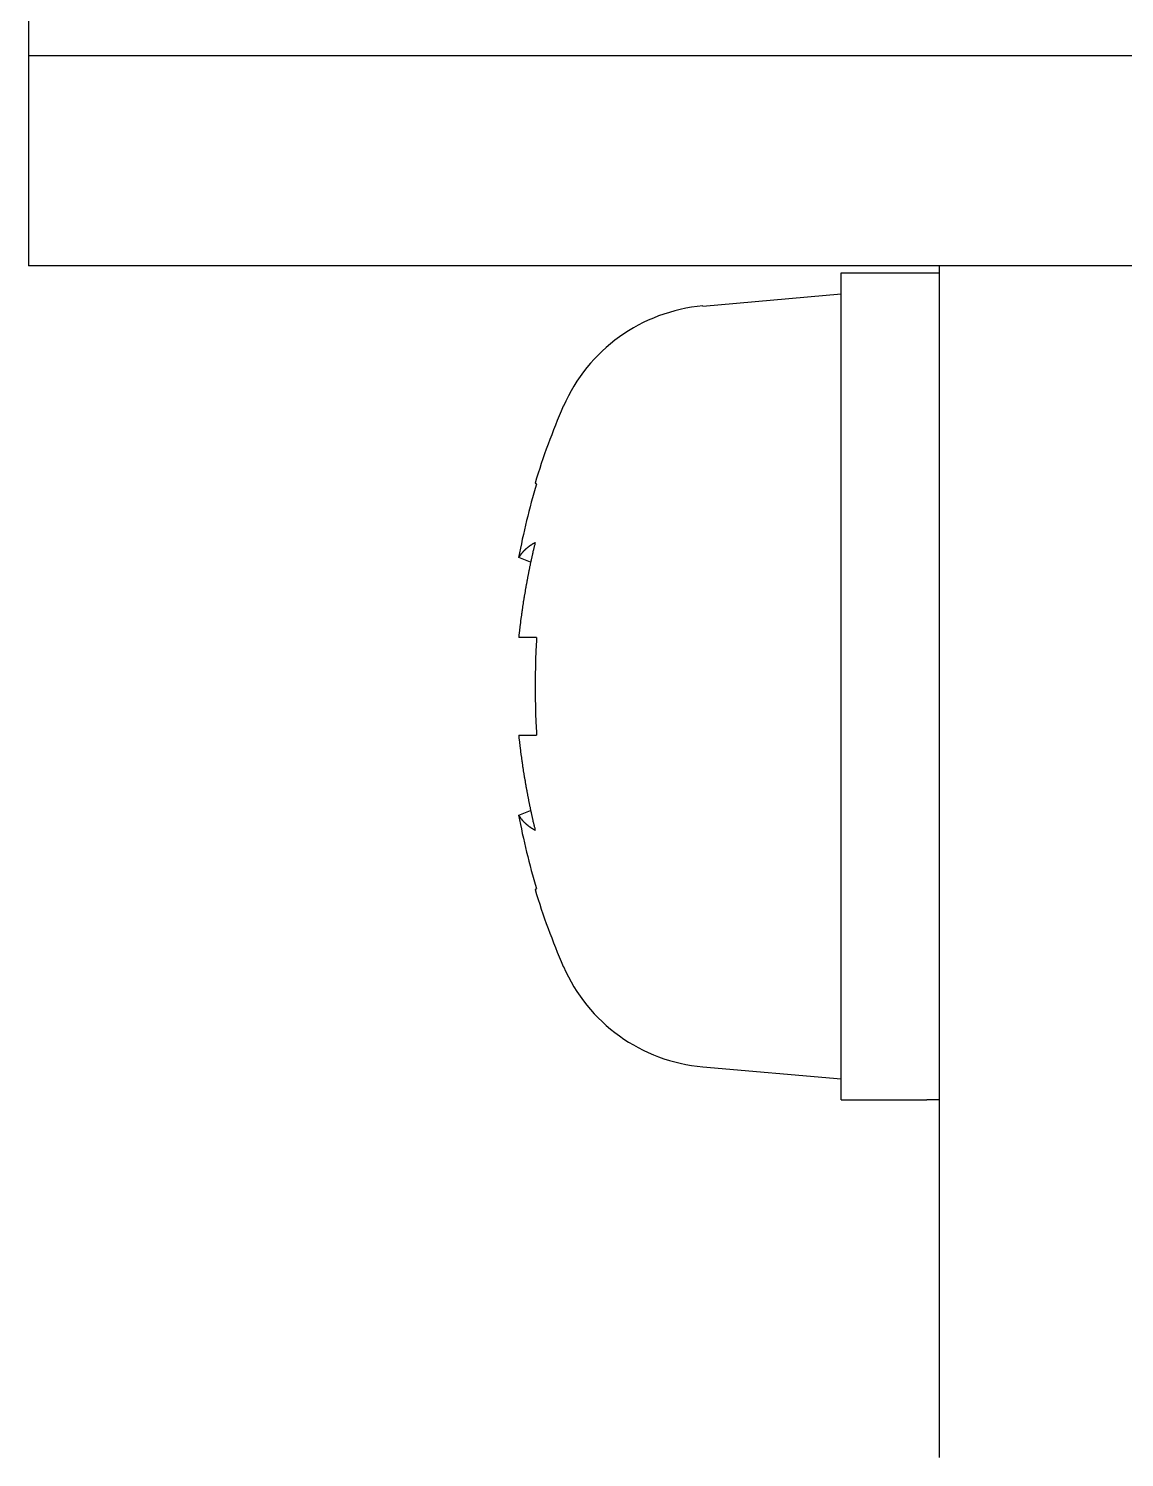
# Model space of a CAD drawing. Extents: x 8 to 293, y -214 to 82.
# Drawn here: x 64.48 to 72.3, y -82.02 to -71.83 of the extents above; entities that cross this region are included whole.
import ezdxf

# ---------------------------------------------------------------- set-up
doc = ezdxf.new("R2010")
doc.units = 0
doc.layers.get('0').update_dxf_attribs({"linetype": 'CONTINUOUS'})

msp = doc.modelspace()

# ---------------------------------------------------------------- linework, layer by layer
at = {"color": 7, "linetype": 'CONTINUOUS'}
for p, q in [((64.476, -59.019), (64.476, -72.019)), ((64.476, -72.019), (64.476, -73.519)), ((64.476, -72.019), (96.476, -72.019)), ((65.476, -73.519), (64.476, -73.519)), ((70.976, -73.519), (65.476, -73.519)), ((70.276, -73.569), (70.976, -73.569)), ((70.276, -79.469), (70.276, -73.569)), ((72.476, -73.519), (70.976, -73.519)), ((70.976, -74.519), (70.976, -73.519)), ((69.288, -73.806), (70.276, -73.719)), ((70.976, -82.019), (70.976, -74.519)), ((68.102, -75.077), (68.091, -75.069)), ((68.059, -75.634), (67.974, -75.601)), ((68.102, -76.17), (67.974, -76.17)), ((67.974, -76.868), (68.102, -76.868)), ((67.974, -77.438), (68.059, -77.404)), ((68.091, -77.969), (68.102, -77.962)), ((69.288, -79.233), (70.276, -79.319)), ((70.276, -79.469), (70.592, -79.469))]:
    msp.add_line(p, q, dxfattribs=at)
for points in [[(68.091, -75.494, 0), (68.09, -75.495, 0), (68.089, -75.496, 0), (68.088, -75.496, 0), (68.086, -75.497, 0), (68.085, -75.498, 0), (68.084, -75.498, 0), (68.083, -75.499, 0), (68.081, -75.5, 0), (68.08, -75.5, 0), (68.079, -75.501, 0), (68.078, -75.502, 0), (68.076, -75.503, 0), (68.075, -75.503, 0), (68.074, -75.504, 0), (68.073, -75.505, 0), (68.072, -75.505, 0), (68.071, -75.506, 0), (68.069, -75.507, 0), (68.068, -75.508, 0), (68.067, -75.508, 0), (68.066, -75.509, 0), (68.065, -75.51, 0), (68.064, -75.511, 0), (68.062, -75.511, 0), (68.061, -75.512, 0), (68.06, -75.513, 0), (68.059, -75.514, 0), (68.058, -75.514, 0), (68.057, -75.515, 0), (68.056, -75.516, 0), (68.055, -75.517, 0), (68.053, -75.517, 0), (68.052, -75.518, 0), (68.051, -75.519, 0), (68.05, -75.52, 0), (68.049, -75.52, 0), (68.048, -75.521, 0), (68.047, -75.522, 0), (68.046, -75.523, 0), (68.045, -75.523, 0), (68.044, -75.524, 0), (68.043, -75.525, 0), (68.042, -75.526, 0), (68.041, -75.527, 0), (68.04, -75.528, 0), (68.039, -75.528, 0), (68.038, -75.529, 0), (68.037, -75.53, 0), (68.036, -75.531, 0), (68.035, -75.531, 0), (68.034, -75.532, 0), (68.033, -75.533, 0), (68.032, -75.534, 0), (68.031, -75.535, 0), (68.03, -75.535, 0), (68.029, -75.536, 0), (68.028, -75.537, 0), (68.027, -75.538, 0), (68.026, -75.539, 0), (68.025, -75.54, 0), (68.024, -75.54, 0), (68.023, -75.541, 0), (68.022, -75.542, 0), (68.021, -75.543, 0), (68.02, -75.544, 0), (68.019, -75.545, 0), (68.019, -75.546, 0), (68.018, -75.546, 0), (68.017, -75.547, 0), (68.016, -75.548, 0), (68.015, -75.549, 0), (68.014, -75.55, 0), (68.013, -75.551, 0), (68.012, -75.552, 0), (68.011, -75.552, 0), (68.011, -75.553, 0), (68.01, -75.554, 0), (68.009, -75.555, 0), (68.008, -75.556, 0), (68.007, -75.557, 0), (68.007, -75.558, 0), (68.006, -75.558, 0), (68.005, -75.559, 0), (68.004, -75.56, 0), (68.003, -75.561, 0), (68.002, -75.562, 0), (68.002, -75.563, 0), (68.001, -75.564, 0), (68, -75.565, 0), (67.999, -75.566, 0), (67.999, -75.566, 0), (67.998, -75.567, 0), (67.997, -75.568, 0), (67.996, -75.569, 0), (67.996, -75.57, 0), (67.995, -75.571, 0), (67.994, -75.572, 0), (67.993, -75.573, 0), (67.993, -75.574, 0), (67.992, -75.575, 0), (67.991, -75.576, 0), (67.99, -75.576, 0), (67.99, -75.577, 0), (67.989, -75.578, 0), (67.988, -75.579, 0), (67.988, -75.58, 0), (67.987, -75.581, 0), (67.986, -75.582, 0), (67.986, -75.583, 0), (67.985, -75.584, 0), (67.984, -75.585, 0), (67.984, -75.586, 0), (67.983, -75.587, 0), (67.982, -75.588, 0), (67.982, -75.589, 0), (67.981, -75.59, 0), (67.98, -75.591, 0), (67.98, -75.591, 0), (67.979, -75.593, 0), (67.979, -75.593, 0), (67.978, -75.594, 0), (67.977, -75.595, 0), (67.977, -75.596, 0), (67.976, -75.597, 0), (67.976, -75.598, 0), (67.975, -75.599, 0), (67.975, -75.6, 0), (67.974, -75.601, 0)], [(68.091, -75.494, 0), (68.09, -75.499, 0), (68.089, -75.505, 0), (68.088, -75.51, 0), (68.086, -75.515, 0), (68.085, -75.52, 0), (68.084, -75.526, 0), (68.083, -75.531, 0), (68.081, -75.536, 0), (68.08, -75.541, 0), (68.079, -75.546, 0), (68.078, -75.552, 0), (68.076, -75.557, 0), (68.075, -75.562, 0), (68.074, -75.567, 0), (68.073, -75.573, 0), (68.072, -75.578, 0), (68.071, -75.583, 0), (68.069, -75.588, 0), (68.068, -75.594, 0), (68.067, -75.599, 0), (68.066, -75.604, 0), (68.065, -75.61, 0), (68.064, -75.615, 0), (68.062, -75.62, 0), (68.061, -75.625, 0), (68.06, -75.631, 0), (68.059, -75.636, 0), (68.058, -75.641, 0), (68.057, -75.646, 0), (68.056, -75.652, 0), (68.055, -75.657, 0), (68.053, -75.662, 0), (68.052, -75.667, 0), (68.051, -75.673, 0), (68.05, -75.678, 0), (68.049, -75.683, 0), (68.048, -75.689, 0), (68.047, -75.694, 0), (68.046, -75.699, 0), (68.045, -75.704, 0), (68.044, -75.71, 0), (68.043, -75.715, 0), (68.042, -75.72, 0), (68.041, -75.725, 0), (68.04, -75.731, 0), (68.039, -75.736, 0), (68.038, -75.741, 0), (68.037, -75.746, 0), (68.036, -75.752, 0), (68.035, -75.757, 0), (68.034, -75.762, 0), (68.033, -75.768, 0), (68.032, -75.773, 0), (68.031, -75.778, 0), (68.03, -75.784, 0), (68.029, -75.789, 0), (68.028, -75.794, 0), (68.027, -75.799, 0), (68.026, -75.805, 0), (68.025, -75.81, 0), (68.024, -75.815, 0), (68.023, -75.82, 0), (68.022, -75.826, 0), (68.021, -75.831, 0), (68.02, -75.836, 0), (68.019, -75.842, 0), (68.019, -75.847, 0), (68.018, -75.852, 0), (68.017, -75.858, 0), (68.016, -75.863, 0), (68.015, -75.868, 0), (68.014, -75.873, 0), (68.013, -75.879, 0), (68.012, -75.884, 0), (68.011, -75.889, 0), (68.011, -75.895, 0), (68.01, -75.9, 0), (68.009, -75.905, 0), (68.008, -75.91, 0), (68.007, -75.916, 0), (68.007, -75.921, 0), (68.006, -75.926, 0), (68.005, -75.932, 0), (68.004, -75.937, 0), (68.003, -75.942, 0), (68.002, -75.948, 0), (68.002, -75.953, 0), (68.001, -75.958, 0), (68, -75.963, 0), (67.999, -75.969, 0), (67.999, -75.974, 0), (67.998, -75.979, 0), (67.997, -75.985, 0), (67.996, -75.99, 0), (67.996, -75.995, 0), (67.995, -76.001, 0), (67.994, -76.006, 0), (67.993, -76.011, 0), (67.993, -76.016, 0), (67.992, -76.022, 0), (67.991, -76.027, 0), (67.99, -76.032, 0), (67.99, -76.038, 0), (67.989, -76.043, 0), (67.988, -76.048, 0), (67.988, -76.054, 0), (67.987, -76.059, 0), (67.986, -76.064, 0), (67.986, -76.07, 0), (67.985, -76.075, 0), (67.984, -76.08, 0), (67.984, -76.085, 0), (67.983, -76.091, 0), (67.982, -76.096, 0), (67.982, -76.101, 0), (67.981, -76.107, 0), (67.98, -76.112, 0), (67.98, -76.117, 0), (67.979, -76.123, 0), (67.979, -76.128, 0), (67.978, -76.133, 0), (67.977, -76.139, 0), (67.977, -76.144, 0), (67.976, -76.149, 0), (67.976, -76.154, 0), (67.975, -76.16, 0), (67.975, -76.165, 0), (67.974, -76.17, 0)], [(68.102, -76.17, 0), (68.102, -76.176, 0), (68.101, -76.181, 0), (68.101, -76.187, 0), (68.101, -76.192, 0), (68.1, -76.198, 0), (68.1, -76.203, 0), (68.1, -76.209, 0), (68.099, -76.214, 0), (68.099, -76.219, 0), (68.099, -76.225, 0), (68.099, -76.23, 0), (68.098, -76.236, 0), (68.098, -76.241, 0), (68.098, -76.247, 0), (68.097, -76.252, 0), (68.097, -76.258, 0), (68.097, -76.263, 0), (68.097, -76.269, 0), (68.097, -76.274, 0), (68.096, -76.279, 0), (68.096, -76.285, 0), (68.096, -76.29, 0), (68.096, -76.296, 0), (68.095, -76.301, 0), (68.095, -76.307, 0), (68.095, -76.312, 0), (68.095, -76.317, 0), (68.095, -76.323, 0), (68.094, -76.328, 0), (68.094, -76.334, 0), (68.094, -76.339, 0), (68.094, -76.345, 0), (68.094, -76.35, 0), (68.094, -76.356, 0), (68.094, -76.361, 0), (68.093, -76.367, 0), (68.093, -76.372, 0), (68.093, -76.377, 0), (68.093, -76.383, 0), (68.093, -76.388, 0), (68.093, -76.394, 0), (68.093, -76.399, 0), (68.093, -76.405, 0), (68.092, -76.41, 0), (68.092, -76.416, 0), (68.092, -76.421, 0), (68.092, -76.427, 0), (68.092, -76.432, 0), (68.092, -76.438, 0), (68.092, -76.443, 0), (68.092, -76.448, 0), (68.092, -76.454, 0), (68.092, -76.459, 0), (68.092, -76.465, 0), (68.092, -76.47, 0), (68.091, -76.476, 0), (68.091, -76.481, 0), (68.091, -76.487, 0), (68.091, -76.492, 0), (68.091, -76.498, 0), (68.091, -76.503, 0), (68.091, -76.508, 0), (68.091, -76.514, 0), (68.091, -76.519, 0), (68.091, -76.525, 0), (68.091, -76.53, 0), (68.091, -76.536, 0), (68.091, -76.541, 0), (68.091, -76.547, 0), (68.091, -76.552, 0), (68.091, -76.558, 0), (68.091, -76.563, 0), (68.092, -76.569, 0), (68.092, -76.574, 0), (68.092, -76.579, 0), (68.092, -76.585, 0), (68.092, -76.59, 0), (68.092, -76.596, 0), (68.092, -76.601, 0), (68.092, -76.607, 0), (68.092, -76.612, 0), (68.092, -76.618, 0), (68.092, -76.623, 0), (68.092, -76.629, 0), (68.093, -76.634, 0), (68.093, -76.639, 0), (68.093, -76.645, 0), (68.093, -76.65, 0), (68.093, -76.656, 0), (68.093, -76.661, 0), (68.093, -76.667, 0), (68.093, -76.672, 0), (68.094, -76.678, 0), (68.094, -76.683, 0), (68.094, -76.689, 0), (68.094, -76.694, 0), (68.094, -76.7, 0), (68.094, -76.705, 0), (68.094, -76.71, 0), (68.095, -76.716, 0), (68.095, -76.721, 0), (68.095, -76.727, 0), (68.095, -76.732, 0), (68.095, -76.738, 0), (68.096, -76.743, 0), (68.096, -76.749, 0), (68.096, -76.754, 0), (68.096, -76.76, 0), (68.097, -76.765, 0), (68.097, -76.77, 0), (68.097, -76.776, 0), (68.097, -76.781, 0), (68.097, -76.787, 0), (68.098, -76.792, 0), (68.098, -76.798, 0), (68.098, -76.803, 0), (68.099, -76.808, 0), (68.099, -76.814, 0), (68.099, -76.819, 0), (68.099, -76.825, 0), (68.1, -76.83, 0), (68.1, -76.836, 0), (68.1, -76.841, 0), (68.101, -76.847, 0), (68.101, -76.852, 0), (68.101, -76.858, 0), (68.102, -76.863, 0), (68.102, -76.868, 0)], [(67.974, -76.868, 0), (67.975, -76.874, 0), (67.975, -76.879, 0), (67.976, -76.884, 0), (67.976, -76.89, 0), (67.977, -76.895, 0), (67.977, -76.9, 0), (67.978, -76.906, 0), (67.979, -76.911, 0), (67.979, -76.916, 0), (67.98, -76.921, 0), (67.98, -76.927, 0), (67.981, -76.932, 0), (67.982, -76.938, 0), (67.982, -76.943, 0), (67.983, -76.948, 0), (67.984, -76.953, 0), (67.984, -76.959, 0), (67.985, -76.964, 0), (67.986, -76.969, 0), (67.986, -76.975, 0), (67.987, -76.98, 0), (67.988, -76.985, 0), (67.988, -76.991, 0), (67.989, -76.996, 0), (67.99, -77.001, 0), (67.99, -77.007, 0), (67.991, -77.012, 0), (67.992, -77.017, 0), (67.993, -77.022, 0), (67.993, -77.028, 0), (67.994, -77.033, 0), (67.995, -77.038, 0), (67.996, -77.044, 0), (67.996, -77.049, 0), (67.997, -77.054, 0), (67.998, -77.059, 0), (67.999, -77.065, 0), (67.999, -77.07, 0), (68, -77.075, 0), (68.001, -77.081, 0), (68.002, -77.086, 0), (68.002, -77.091, 0), (68.003, -77.097, 0), (68.004, -77.102, 0), (68.005, -77.107, 0), (68.006, -77.112, 0), (68.007, -77.118, 0), (68.007, -77.123, 0), (68.008, -77.128, 0), (68.009, -77.134, 0), (68.01, -77.139, 0), (68.011, -77.144, 0), (68.011, -77.15, 0), (68.012, -77.155, 0), (68.013, -77.16, 0), (68.014, -77.165, 0), (68.015, -77.171, 0), (68.016, -77.176, 0), (68.017, -77.181, 0), (68.018, -77.187, 0), (68.019, -77.192, 0), (68.019, -77.197, 0), (68.02, -77.203, 0), (68.021, -77.208, 0), (68.022, -77.213, 0), (68.023, -77.218, 0), (68.024, -77.224, 0), (68.025, -77.229, 0), (68.026, -77.234, 0), (68.027, -77.24, 0), (68.028, -77.245, 0), (68.029, -77.25, 0), (68.03, -77.255, 0), (68.031, -77.261, 0), (68.032, -77.266, 0), (68.033, -77.271, 0), (68.034, -77.276, 0), (68.035, -77.282, 0), (68.036, -77.287, 0), (68.037, -77.292, 0), (68.038, -77.298, 0), (68.039, -77.303, 0), (68.04, -77.308, 0), (68.041, -77.313, 0), (68.042, -77.319, 0), (68.043, -77.324, 0), (68.044, -77.329, 0), (68.045, -77.335, 0), (68.046, -77.34, 0), (68.047, -77.345, 0), (68.048, -77.35, 0), (68.049, -77.356, 0), (68.05, -77.361, 0), (68.051, -77.366, 0), (68.052, -77.371, 0), (68.053, -77.377, 0), (68.055, -77.382, 0), (68.056, -77.387, 0), (68.057, -77.392, 0), (68.058, -77.398, 0), (68.059, -77.403, 0), (68.06, -77.408, 0), (68.061, -77.413, 0), (68.062, -77.419, 0), (68.064, -77.424, 0), (68.065, -77.429, 0), (68.066, -77.435, 0), (68.067, -77.44, 0), (68.068, -77.445, 0), (68.069, -77.45, 0), (68.071, -77.456, 0), (68.072, -77.461, 0), (68.073, -77.466, 0), (68.074, -77.471, 0), (68.075, -77.477, 0), (68.076, -77.482, 0), (68.078, -77.487, 0), (68.079, -77.492, 0), (68.08, -77.498, 0), (68.081, -77.503, 0), (68.083, -77.508, 0), (68.084, -77.513, 0), (68.085, -77.519, 0), (68.086, -77.524, 0), (68.088, -77.529, 0), (68.089, -77.534, 0), (68.09, -77.54, 0), (68.091, -77.545, 0)], [(67.974, -77.438, 0), (67.975, -77.439, 0), (67.975, -77.44, 0), (67.976, -77.441, 0), (67.976, -77.442, 0), (67.977, -77.442, 0), (67.977, -77.444, 0), (67.978, -77.445, 0), (67.979, -77.445, 0), (67.979, -77.446, 0), (67.98, -77.447, 0), (67.98, -77.448, 0), (67.981, -77.449, 0), (67.982, -77.45, 0), (67.982, -77.451, 0), (67.983, -77.452, 0), (67.984, -77.453, 0), (67.984, -77.454, 0), (67.985, -77.455, 0), (67.986, -77.456, 0), (67.986, -77.457, 0), (67.987, -77.458, 0), (67.988, -77.459, 0), (67.988, -77.46, 0), (67.989, -77.461, 0), (67.99, -77.462, 0), (67.99, -77.462, 0), (67.991, -77.463, 0), (67.992, -77.464, 0), (67.993, -77.465, 0), (67.993, -77.466, 0), (67.994, -77.467, 0), (67.995, -77.468, 0), (67.996, -77.469, 0), (67.996, -77.47, 0), (67.997, -77.471, 0), (67.998, -77.472, 0), (67.999, -77.472, 0), (67.999, -77.473, 0), (68, -77.474, 0), (68.001, -77.475, 0), (68.002, -77.476, 0), (68.002, -77.477, 0), (68.003, -77.478, 0), (68.004, -77.479, 0), (68.005, -77.48, 0), (68.006, -77.48, 0), (68.007, -77.481, 0), (68.007, -77.482, 0), (68.008, -77.483, 0), (68.009, -77.484, 0), (68.01, -77.485, 0), (68.011, -77.486, 0), (68.011, -77.487, 0), (68.012, -77.487, 0), (68.013, -77.488, 0), (68.014, -77.489, 0), (68.015, -77.49, 0), (68.016, -77.491, 0), (68.017, -77.492, 0), (68.018, -77.493, 0), (68.019, -77.493, 0), (68.019, -77.494, 0), (68.02, -77.495, 0), (68.021, -77.496, 0), (68.022, -77.497, 0), (68.023, -77.498, 0), (68.024, -77.498, 0), (68.025, -77.499, 0), (68.026, -77.5, 0), (68.027, -77.501, 0), (68.028, -77.502, 0), (68.029, -77.502, 0), (68.03, -77.503, 0), (68.031, -77.504, 0), (68.032, -77.505, 0), (68.033, -77.506, 0), (68.034, -77.507, 0), (68.035, -77.507, 0), (68.036, -77.508, 0), (68.037, -77.509, 0), (68.038, -77.51, 0), (68.039, -77.511, 0), (68.04, -77.511, 0), (68.041, -77.512, 0), (68.042, -77.513, 0), (68.043, -77.514, 0), (68.044, -77.514, 0), (68.045, -77.515, 0), (68.046, -77.516, 0), (68.047, -77.517, 0), (68.048, -77.518, 0), (68.049, -77.518, 0), (68.05, -77.519, 0), (68.051, -77.52, 0), (68.052, -77.521, 0), (68.053, -77.522, 0), (68.055, -77.522, 0), (68.056, -77.523, 0), (68.057, -77.524, 0), (68.058, -77.525, 0), (68.059, -77.525, 0), (68.06, -77.526, 0), (68.061, -77.527, 0), (68.062, -77.528, 0), (68.064, -77.528, 0), (68.065, -77.529, 0), (68.066, -77.53, 0), (68.067, -77.531, 0), (68.068, -77.531, 0), (68.069, -77.532, 0), (68.071, -77.533, 0), (68.072, -77.533, 0), (68.073, -77.534, 0), (68.074, -77.535, 0), (68.075, -77.536, 0), (68.076, -77.536, 0), (68.078, -77.537, 0), (68.079, -77.538, 0), (68.08, -77.538, 0), (68.081, -77.539, 0), (68.083, -77.54, 0), (68.084, -77.541, 0), (68.085, -77.541, 0), (68.086, -77.542, 0), (68.088, -77.543, 0), (68.089, -77.543, 0), (68.09, -77.544, 0), (68.091, -77.545, 0)], [(70.592, -79.469, 0), (70.595, -79.469, 0), (70.598, -79.469, 0), (70.601, -79.469, 0), (70.604, -79.469, 0), (70.607, -79.469, 0), (70.61, -79.469, 0), (70.613, -79.469, 0), (70.616, -79.469, 0), (70.619, -79.469, 0), (70.622, -79.469, 0), (70.625, -79.469, 0), (70.628, -79.469, 0), (70.631, -79.469, 0), (70.634, -79.469, 0), (70.637, -79.469, 0), (70.64, -79.469, 0), (70.643, -79.469, 0), (70.646, -79.469, 0), (70.649, -79.469, 0), (70.652, -79.469, 0), (70.655, -79.469, 0), (70.658, -79.469, 0), (70.661, -79.469, 0), (70.664, -79.469, 0), (70.667, -79.469, 0), (70.67, -79.469, 0), (70.673, -79.469, 0), (70.676, -79.469, 0), (70.679, -79.469, 0), (70.682, -79.469, 0), (70.685, -79.469, 0), (70.688, -79.469, 0), (70.691, -79.469, 0), (70.694, -79.469, 0), (70.697, -79.469, 0), (70.7, -79.469, 0), (70.703, -79.469, 0), (70.706, -79.469, 0), (70.709, -79.469, 0), (70.712, -79.469, 0), (70.715, -79.469, 0), (70.718, -79.469, 0), (70.721, -79.469, 0), (70.724, -79.469, 0), (70.727, -79.469, 0), (70.73, -79.469, 0), (70.733, -79.469, 0), (70.736, -79.469, 0), (70.739, -79.469, 0), (70.742, -79.469, 0), (70.745, -79.469, 0), (70.748, -79.469, 0), (70.751, -79.469, 0), (70.754, -79.469, 0), (70.757, -79.469, 0), (70.76, -79.469, 0), (70.763, -79.469, 0), (70.766, -79.469, 0), (70.769, -79.469, 0), (70.772, -79.469, 0), (70.775, -79.469, 0), (70.778, -79.469, 0), (70.781, -79.469, 0), (70.784, -79.469, 0), (70.787, -79.469, 0), (70.79, -79.469, 0), (70.793, -79.469, 0), (70.796, -79.469, 0), (70.799, -79.469, 0), (70.802, -79.468, 0), (70.805, -79.468, 0), (70.808, -79.468, 0), (70.811, -79.468, 0), (70.814, -79.468, 0), (70.817, -79.468, 0), (70.82, -79.468, 0), (70.823, -79.468, 0), (70.826, -79.468, 0), (70.829, -79.468, 0), (70.832, -79.468, 0), (70.835, -79.468, 0), (70.838, -79.468, 0), (70.841, -79.468, 0), (70.844, -79.468, 0), (70.847, -79.468, 0), (70.85, -79.468, 0), (70.853, -79.468, 0), (70.856, -79.468, 0), (70.859, -79.468, 0), (70.862, -79.468, 0), (70.865, -79.468, 0), (70.868, -79.468, 0), (70.871, -79.468, 0), (70.874, -79.468, 0), (70.877, -79.468, 0), (70.88, -79.468, 0), (70.883, -79.468, 0), (70.886, -79.468, 0), (70.889, -79.467, 0), (70.892, -79.467, 0), (70.895, -79.467, 0), (70.898, -79.467, 0), (70.901, -79.467, 0), (70.904, -79.467, 0), (70.907, -79.467, 0), (70.91, -79.467, 0), (70.913, -79.467, 0), (70.916, -79.467, 0), (70.919, -79.467, 0), (70.922, -79.467, 0), (70.925, -79.467, 0), (70.928, -79.467, 0), (70.931, -79.467, 0), (70.934, -79.467, 0), (70.937, -79.467, 0), (70.94, -79.467, 0), (70.943, -79.467, 0), (70.946, -79.467, 0), (70.95, -79.467, 0), (70.953, -79.466, 0), (70.956, -79.466, 0), (70.959, -79.466, 0), (70.962, -79.466, 0), (70.965, -79.466, 0), (70.968, -79.466, 0), (70.971, -79.466, 0), (70.974, -79.466, 0), (70.977, -79.466, 0)]]:
    msp.add_polyline3d(points, dxfattribs=at)
for centre, radius, start, end in [((69.393, -75.001), 1.2, 95, 156.4529), ((72.876, -76.519), 5, 156.4529, 163.142), ((72.876, -76.519), 4.988, 163.1891, 169.3918), ((72.876, -76.519), 4.988, 190.6082, 196.8109), ((72.876, -76.519), 5, 196.858, 203.5471), ((69.393, -78.038), 1.2, 203.5471, 265)]:
    msp.add_arc(centre, radius, start, end, dxfattribs=at)

doc.saveas('drawing.dxf')
